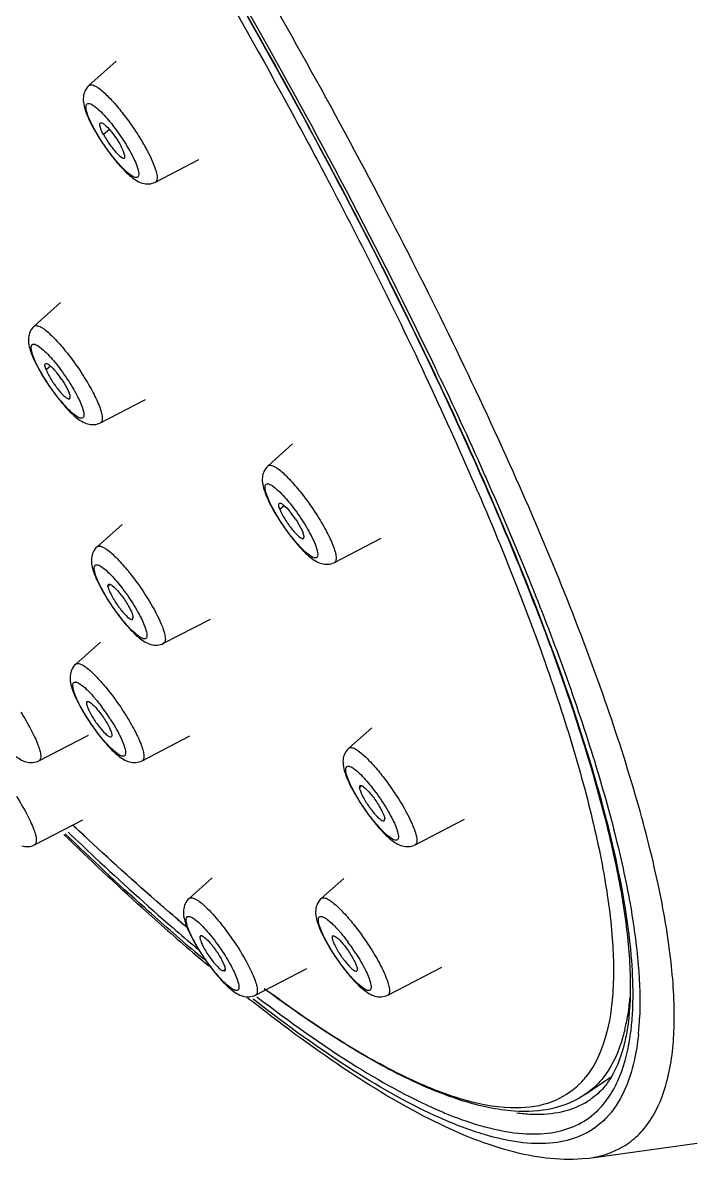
# Model space of a CAD drawing. Extents: x 11391 to 14551, y -233 to 2082.
# Drawn here: x 13464.92 to 13479.13, y 874.98 to 898.96 of the extents above; entities that cross this region are included whole.
import ezdxf

# ---------------------------------------------------------------- set-up
doc = ezdxf.new("R2010")
doc.units = 0
doc.header["$LTSCALE"] = 10
doc.header["$MEASUREMENT"] = 0
doc.layers.get('0').update_dxf_attribs({"linetype": 'CONTINUOUS'})

msp = doc.modelspace()

# ---------------------------------------------------------------- linework, layer by layer
at = {"color": 7, "linetype": 'Continuous'}
for p, q in [((13466.315, 897.636), (13466.887, 898.144)), ((13467.714, 895.601), (13468.627, 896.073)), ((13465.161, 892.566), (13465.717, 893.061)), ((13466.559, 890.531), (13467.507, 891.021)), ((13470.086, 889.623), (13470.604, 890.084)), ((13466.488, 887.919), (13467.017, 888.39)), ((13471.484, 887.588), (13472.471, 888.099)), ((13466.715, 887.084), (13466.724, 887.129)), ((13467.235, 886.388), (13467.246, 886.435)), ((13467.887, 885.885), (13468.876, 886.396)), ((13466.559, 885.911), (13466.037, 885.446)), ((13465.262, 883.412), (13466.305, 883.951)), ((13467.436, 883.412), (13468.443, 883.933)), ((13471.785, 883.676), (13472.27, 884.107)), ((13466.785, 883.917), (13466.788, 883.919)), ((13472.012, 882.841), (13472.021, 882.885)), ((13465.17, 881.641), (13466.187, 882.167)), ((13466.005, 882.029), (13465.968, 882.064)), ((13472.532, 882.146), (13472.543, 882.192)), ((13473.184, 881.641), (13474.223, 882.179)), ((13468.425, 880.512), (13468.912, 880.945)), ((13471.682, 880.933), (13471.207, 880.511)), ((13468.204, 880.052), (13468.153, 880.096)), ((13468.7, 879.721), (13468.662, 879.721)), ((13469.172, 878.981), (13469.136, 878.983)), ((13469.824, 878.477), (13470.904, 879.035)), ((13471.956, 878.981), (13471.958, 878.983)), ((13472.607, 878.477), (13473.745, 879.065)), ((13469.803, 878.303), (13469.747, 878.347)), ((13476.775, 876.388), (13477.297, 876.747)), ((13476.799, 875.034), (13479.125, 875.356)), ((13476.798, 875.034), (13476.799, 875.034))]:
    msp.add_line(p, q, dxfattribs=at)
at = {"color": 9, "linetype": 'Continuous'}
for p, q in [((13466.746, 896.705), (13466.619, 896.604)), ((13465.503, 891.724), (13465.412, 891.647)), ((13470.428, 888.783), (13470.337, 888.704)), ((13466.76, 887.124), (13466.715, 887.084)), ((13467.449, 883.421), (13467.436, 883.412)), ((13472.057, 882.881), (13472.012, 882.841)), ((13468.189, 880.065), (13468.138, 880.109)), ((13468.576, 879.471), (13468.599, 879.452)), ((13468.599, 879.452), (13468.613, 879.44)), ((13468.745, 879.223), (13468.71, 879.253)), ((13469.179, 879.01), (13469.136, 878.983)), ((13472.62, 878.486), (13472.607, 878.477)), ((13469.803, 878.367), (13469.771, 878.392)), ((13477.043, 876.06), (13477.052, 876.069)), ((13477.206, 875.883), (13477.195, 875.873))]:
    msp.add_line(p, q, dxfattribs=at)
at = {"color": 7, "linetype": 'Continuous'}
for centre, radius, start, end in [((13470.409, 898.958), 4.576, 211.7871, 212.7947), ((13470.571, 899.063), 4.768, 212.8006, 216.1477), ((13470.454, 898.977), 4.623, 216.137, 216.9614), ((13468.543, 893.468), 3.75, 208.3587, 210.1176), ((13389.595, 851.717), 92.964, 25.27534, 25.42358), ((13469.1, 893.791), 4.394, 210.1254, 212.8229), ((13469.416, 893.993), 4.768, 212.8006, 216.1477), ((13464.199, 890.426), 1.847, 38.8139, 39.5767), ((13464.001, 890.268), 2.1, 33.9789, 38.78), ((13469.299, 893.906), 4.623, 216.137, 216.9614), ((13473.469, 890.525), 3.75, 208.3591, 210.1176), ((13474.026, 890.849), 4.394, 210.1254, 212.8229), ((13469.124, 887.483), 1.847, 38.814, 39.5768), ((13468.926, 887.326), 2.1, 33.979, 38.7801), ((13474.341, 891.05), 4.768, 212.8006, 216.1477), ((13474.225, 890.964), 4.623, 216.137, 216.9614), ((13469.683, 888.718), 3.535, 208.3331, 208.8583), ((13470.744, 889.347), 4.768, 212.8006, 216.1477), ((13470.627, 889.26), 4.623, 216.137, 216.9614), ((13470.293, 886.874), 4.768, 212.8006, 216.1477), ((13470.177, 886.788), 4.623, 216.137, 216.9614), ((13474.98, 884.475), 3.535, 208.3337, 208.8583), ((13476.041, 885.103), 4.768, 212.8006, 216.1477), ((13475.924, 885.017), 4.623, 216.137, 216.9614), ((13496.687, 913.631), 44.032, 229.6938, 230.0155), ((13500.731, 917.06), 49.588, 228.6622, 229.4668), ((13499.003, 915.042), 46.932, 229.4693, 229.7377), ((13498.072, 913.943), 45.491, 229.7377, 230.0099), ((13472.681, 881.939), 4.768, 212.8006, 216.1477), ((13475.464, 881.939), 4.768, 212.8006, 216.1477), ((13472.564, 881.853), 4.623, 216.137, 216.9614), ((13475.347, 881.853), 4.623, 216.137, 216.9614), ((13493.097, 907.867), 37.638, 231.4781, 231.6564), ((13487.863, 902.546), 29.862, 233.2746, 233.5239)]:
    msp.add_arc(centre, radius, start, end, dxfattribs=at)
at = {"color": 9, "linetype": 'Continuous'}
for centre, radius, start, end in [((13389.045, 851.405), 93.605, 25.32086, 25.47426), ((13387.774, 850.646), 95.142, 25.40896, 25.56016), ((13392.421, 853.425), 89.495, 25.08585, 25.23102), ((13399.716, 856.817), 81.45, 23.33299, 25.10067), ((13463.161, 882.071), 4.545, 39.5685, 40.1006), ((13463.028, 881.88), 4.445, 32.7897, 36.6204), ((13498.725, 915.294), 46.821, 229.1275, 229.9149), ((13496.559, 913.504), 43.852, 229.6885, 230.0278), ((13468.332, 877.136), 4.545, 39.5685, 40.1004), ((13499.251, 915.635), 47.502, 228.9101, 229.727), ((13497.591, 913.679), 44.937, 229.7295, 230.0055), ((13468.198, 876.944), 4.447, 32.7902, 36.5814), ((13487.582, 902.215), 29.427, 233.3313, 233.5662), ((13471.686, 878.265), 6.232, 354.2866, 357.4338), ((13473.744, 878.651), 3.959, 346.9111, 348.582), ((13475.401, 877.845), 1.76, 315.9407, 321.2526), ((13475.447, 877.801), 1.697, 314.7613, 315.9114), ((13475.961, 877.624), 1.629, 301.9415, 304.4841), ((13475.802, 879.552), 3.588, 262.4195, 264.8507)]:
    msp.add_arc(centre, radius, start, end, dxfattribs=at)
for points, knots in [([(13474.606, 912.887), (13476.398, 910.107), (13479.688, 904.709), (13483.301, 897.95), (13485.637, 892.905), (13487.005, 889.566), (13488.037, 886.572), (13488.537, 884.674), (13488.715, 883.792)], [0, 0, 0, 0, 0.305612, 0.583666, 0.707539, 0.819057, 0.916894, 1, 1, 1, 1]), ([(13473.881, 912.352), (13475.685, 909.552), (13478.997, 904.118), (13482.633, 897.313), (13484.982, 892.236), (13486.355, 888.877), (13487.391, 885.866), (13487.891, 883.959), (13488.067, 883.073)], [0, 0, 0, 0, 0.305827, 0.583992, 0.707858, 0.819326, 0.917048, 1, 1, 1, 1]), ([(13476.799, 875.034), (13477.066, 875.066), (13477.463, 875.186), (13477.887, 875.513), (13478.249, 875.953), (13478.551, 876.726), (13478.675, 877.867), (13478.593, 879.263), (13478.305, 880.91), (13477.815, 882.797), (13476.84, 885.772), (13475.115, 889.945), (13472.454, 895.356), (13469.191, 901.207), (13466.742, 905.179), (13465.439, 907.203)], [0, 0, 0, 0, 0.022285, 0.033009, 0.044117, 0.069221, 0.100353, 0.138763, 0.184914, 0.238846, 0.300356, 0.444471, 0.613011, 0.800338, 1, 1, 1, 1]), ([(13464.943, 906.977), (13466.609, 904.392), (13469.656, 899.385), (13472.404, 894.205), (13473.604, 891.695)], [0, 0, 0, 0, 0.525033, 1, 1, 1, 1]), ([(13465.187, 906.203), (13465.679, 905.431), (13467.558, 902.427), (13469.341, 899.363), (13470.594, 897.052)], [0, 0, 0, 0, 0.25824, 1, 1, 1, 1]), ([(13473.549, 891.665), (13472.664, 893.522), (13470.688, 897.352), (13468.531, 901.082), (13467.364, 903.007)], [0, 0, 0, 0, 0.477507, 1, 1, 1, 1]), ([(13466.315, 897.636), (13466.333, 897.651), (13466.382, 897.652), (13466.439, 897.628), (13466.475, 897.607), (13466.494, 897.595)], [0, 0, 0, 0, 0.367949, 0.64526, 1, 1, 1, 1]), ([(13466.494, 897.595), (13466.568, 897.546), (13466.724, 897.405), (13466.863, 897.25), (13466.939, 897.157)], [0, 0, 0, 0, 0.424882, 1, 1, 1, 1]), ([(13466.263, 897.107), (13466.258, 897.128), (13466.252, 897.165), (13466.253, 897.214), (13466.27, 897.25), (13466.294, 897.256), (13466.304, 897.256)], [0, 0, 0, 0, 0.365131, 0.631135, 0.820486, 1, 1, 1, 1]), ([(13466.304, 897.256), (13466.338, 897.257), (13466.425, 897.209), (13466.493, 897.15), (13466.536, 897.111)], [0, 0, 0, 0, 0.371634, 1, 1, 1, 1]), ([(13466.939, 897.157), (13466.973, 897.116), (13467.111, 896.944), (13467.239, 896.763), (13467.329, 896.622)], [0, 0, 0, 0, 0.241234, 1, 1, 1, 1]), ([(13466.573, 896.476), (13466.499, 896.591), (13466.382, 896.794), (13466.285, 897.011), (13466.263, 897.107)], [0, 0, 0, 0, 0.578747, 1, 1, 1, 1]), ([(13466.536, 897.111), (13466.627, 897.025), (13466.805, 896.82), (13466.963, 896.599), (13467.043, 896.476)], [0, 0, 0, 0, 0.460312, 1, 1, 1, 1]), ([(13470.594, 897.052), (13470.848, 896.583), (13471.813, 894.776), (13472.733, 892.944), (13473.378, 891.574)], [0, 0, 0, 0, 0.260687, 1, 1, 1, 1]), ([(13467.08, 895.842), (13466.989, 895.927), (13466.81, 896.133), (13466.652, 896.353), (13466.573, 896.476)], [0, 0, 0, 0, 0.460312, 1, 1, 1, 1]), ([(13467.043, 896.476), (13467.116, 896.362), (13467.234, 896.159), (13467.33, 895.942), (13467.352, 895.845)], [0, 0, 0, 0, 0.578747, 1, 1, 1, 1]), ([(13467.329, 896.622), (13467.349, 896.592), (13467.421, 896.477), (13467.49, 896.359), (13467.537, 896.271)], [0, 0, 0, 0, 0.259338, 1, 1, 1, 1]), ([(13467.537, 896.271), (13467.55, 896.246), (13467.598, 896.155), (13467.642, 896.062), (13467.67, 895.992)], [0, 0, 0, 0, 0.269168, 1, 1, 1, 1]), ([(13467.67, 895.992), (13467.69, 895.944), (13467.722, 895.854), (13467.755, 895.732), (13467.753, 895.621), (13467.714, 895.601)], [0, 0, 0, 0, 0.385609, 0.679921, 1, 1, 1, 1]), ([(13467.311, 895.696), (13467.277, 895.696), (13467.191, 895.744), (13467.122, 895.802), (13467.08, 895.842)], [0, 0, 0, 0, 0.371634, 1, 1, 1, 1]), ([(13467.352, 895.845), (13467.357, 895.824), (13467.364, 895.787), (13467.363, 895.739), (13467.345, 895.703), (13467.322, 895.696), (13467.311, 895.696)], [0, 0, 0, 0, 0.365131, 0.631135, 0.820486, 1, 1, 1, 1]), ([(13465.161, 892.566), (13465.179, 892.582), (13465.231, 892.581), (13465.291, 892.554), (13465.329, 892.532), (13465.349, 892.518)], [0, 0, 0, 0, 0.363369, 0.642077, 1, 1, 1, 1]), ([(13465.349, 892.518), (13465.421, 892.469), (13465.574, 892.33), (13465.71, 892.177), (13465.785, 892.087)], [0, 0, 0, 0, 0.428287, 1, 1, 1, 1]), ([(13465.109, 892.037), (13465.104, 892.058), (13465.097, 892.095), (13465.098, 892.143), (13465.116, 892.179), (13465.139, 892.186), (13465.15, 892.186)], [0, 0, 0, 0, 0.365131, 0.631135, 0.820486, 1, 1, 1, 1]), ([(13465.15, 892.186), (13465.184, 892.187), (13465.27, 892.138), (13465.339, 892.08), (13465.381, 892.04)], [0, 0, 0, 0, 0.371634, 1, 1, 1, 1]), ([(13465.785, 892.087), (13465.819, 892.046), (13465.957, 891.874), (13466.084, 891.693), (13466.175, 891.552)], [0, 0, 0, 0, 0.241243, 1, 1, 1, 1]), ([(13465.418, 891.406), (13465.345, 891.52), (13465.227, 891.723), (13465.131, 891.941), (13465.109, 892.037)], [0, 0, 0, 0, 0.578747, 1, 1, 1, 1]), ([(13465.381, 892.04), (13465.472, 891.955), (13465.651, 891.75), (13465.809, 891.529), (13465.888, 891.406)], [0, 0, 0, 0, 0.460312, 1, 1, 1, 1]), ([(13465.925, 890.772), (13465.834, 890.857), (13465.656, 891.062), (13465.498, 891.283), (13465.418, 891.406)], [0, 0, 0, 0, 0.460312, 1, 1, 1, 1]), ([(13465.888, 891.406), (13465.961, 891.292), (13466.079, 891.089), (13466.175, 890.871), (13466.198, 890.775)], [0, 0, 0, 0, 0.578747, 1, 1, 1, 1]), ([(13466.175, 891.552), (13466.248, 891.437), (13466.377, 891.223), (13466.487, 890.997), (13466.528, 890.891)], [0, 0, 0, 0, 0.544486, 1, 1, 1, 1]), ([(13477.737, 879.308), (13477.669, 880.099), (13477.342, 881.857), (13476.496, 884.685), (13475.25, 887.947), (13474.227, 890.233), (13473.657, 891.438)], [0, 0, 0, 0, 0.185321, 0.415669, 0.688602, 1, 1, 1, 1]), ([(13473.712, 891.469), (13474.375, 890.074), (13475.541, 887.458), (13476.732, 884.237), (13477.39, 881.94), (13477.716, 880.469), (13477.899, 879.169), (13477.928, 878.358), (13477.911, 877.986)], [0, 0, 0, 0, 0.325621, 0.603825, 0.723405, 0.829347, 0.921471, 1, 1, 1, 1]), ([(13466.528, 890.891), (13466.546, 890.846), (13466.573, 890.764), (13466.601, 890.65), (13466.595, 890.549), (13466.559, 890.531)], [0, 0, 0, 0, 0.382944, 0.676059, 1, 1, 1, 1]), ([(13466.157, 890.626), (13466.122, 890.625), (13466.036, 890.674), (13465.967, 890.732), (13465.925, 890.772)], [0, 0, 0, 0, 0.371634, 1, 1, 1, 1]), ([(13466.198, 890.775), (13466.203, 890.754), (13466.209, 890.717), (13466.208, 890.669), (13466.19, 890.633), (13466.167, 890.626), (13466.157, 890.626)], [0, 0, 0, 0, 0.365131, 0.631135, 0.820486, 1, 1, 1, 1]), ([(13470.086, 889.623), (13470.104, 889.64), (13470.156, 889.639), (13470.217, 889.612), (13470.254, 889.589), (13470.274, 889.576)], [0, 0, 0, 0, 0.363369, 0.642077, 1, 1, 1, 1]), ([(13470.274, 889.576), (13470.347, 889.526), (13470.499, 889.388), (13470.635, 889.235), (13470.71, 889.145)], [0, 0, 0, 0, 0.428287, 1, 1, 1, 1]), ([(13470.034, 889.095), (13470.029, 889.116), (13470.023, 889.152), (13470.023, 889.201), (13470.041, 889.237), (13470.064, 889.244), (13470.075, 889.244)], [0, 0, 0, 0, 0.365131, 0.631135, 0.820486, 1, 1, 1, 1]), ([(13470.075, 889.244), (13470.109, 889.244), (13470.195, 889.196), (13470.264, 889.138), (13470.306, 889.098)], [0, 0, 0, 0, 0.371634, 1, 1, 1, 1]), ([(13470.344, 888.464), (13470.27, 888.578), (13470.153, 888.781), (13470.056, 888.998), (13470.034, 889.095)], [0, 0, 0, 0, 0.578747, 1, 1, 1, 1]), ([(13470.306, 889.098), (13470.397, 889.013), (13470.576, 888.807), (13470.734, 888.587), (13470.813, 888.464)], [0, 0, 0, 0, 0.460312, 1, 1, 1, 1]), ([(13470.71, 889.145), (13470.744, 889.104), (13470.882, 888.931), (13471.009, 888.75), (13471.1, 888.61)], [0, 0, 0, 0, 0.241244, 1, 1, 1, 1]), ([(13474.505, 889.077), (13474.828, 888.326), (13475.421, 886.884), (13476.177, 884.795), (13476.754, 882.9), (13477.148, 881.213), (13477.357, 879.748), (13477.378, 878.512), (13477.213, 877.508), (13476.943, 876.954), (13476.773, 876.743)], [0, 0, 0, 0, 0.190097, 0.362597, 0.516381, 0.650663, 0.765104, 0.860059, 0.937094, 1, 1, 1, 1]), ([(13471.1, 888.61), (13471.174, 888.495), (13471.302, 888.28), (13471.412, 888.055), (13471.453, 887.949)], [0, 0, 0, 0, 0.544486, 1, 1, 1, 1]), ([(13470.85, 887.829), (13470.76, 887.915), (13470.581, 888.12), (13470.423, 888.341), (13470.344, 888.464)], [0, 0, 0, 0, 0.460312, 1, 1, 1, 1]), ([(13470.813, 888.464), (13470.887, 888.349), (13471.004, 888.146), (13471.101, 887.929), (13471.123, 887.833)], [0, 0, 0, 0, 0.578747, 1, 1, 1, 1]), ([(13466.488, 887.919), (13466.508, 887.937), (13466.564, 887.934), (13466.628, 887.903), (13466.668, 887.878), (13466.69, 887.863)], [0, 0, 0, 0, 0.35786, 0.638307, 1, 1, 1, 1]), ([(13466.69, 887.863), (13466.76, 887.813), (13466.908, 887.677), (13467.041, 887.527), (13467.113, 887.44)], [0, 0, 0, 0, 0.432494, 1, 1, 1, 1]), ([(13471.082, 887.683), (13471.048, 887.683), (13470.961, 887.731), (13470.893, 887.79), (13470.85, 887.829)], [0, 0, 0, 0, 0.371634, 1, 1, 1, 1]), ([(13471.123, 887.833), (13471.128, 887.812), (13471.134, 887.775), (13471.133, 887.726), (13471.116, 887.69), (13471.093, 887.684), (13471.082, 887.683)], [0, 0, 0, 0, 0.365131, 0.631135, 0.820486, 1, 1, 1, 1]), ([(13471.453, 887.949), (13471.471, 887.904), (13471.499, 887.822), (13471.527, 887.708), (13471.52, 887.607), (13471.484, 887.588)], [0, 0, 0, 0, 0.382944, 0.676059, 1, 1, 1, 1]), ([(13466.436, 887.391), (13466.431, 887.412), (13466.425, 887.449), (13466.426, 887.497), (13466.443, 887.533), (13466.467, 887.54), (13466.477, 887.54)], [0, 0, 0, 0, 0.365131, 0.631135, 0.820486, 1, 1, 1, 1]), ([(13466.477, 887.54), (13466.511, 887.541), (13466.598, 887.492), (13466.666, 887.434), (13466.709, 887.394)], [0, 0, 0, 0, 0.371634, 1, 1, 1, 1]), ([(13466.746, 886.76), (13466.672, 886.874), (13466.555, 887.077), (13466.458, 887.294), (13466.436, 887.391)], [0, 0, 0, 0, 0.578747, 1, 1, 1, 1]), ([(13466.709, 887.394), (13466.8, 887.309), (13466.978, 887.103), (13467.136, 886.883), (13467.216, 886.76)], [0, 0, 0, 0, 0.460312, 1, 1, 1, 1]), ([(13467.113, 887.44), (13467.147, 887.399), (13467.285, 887.227), (13467.412, 887.046), (13467.502, 886.906)], [0, 0, 0, 0, 0.241295, 1, 1, 1, 1]), ([(13467.502, 886.906), (13467.609, 886.74), (13467.748, 886.503), (13467.877, 886.2), (13467.915, 886.071), (13467.921, 886.015)], [0, 0, 0, 0, 0.596653, 0.829623, 1, 1, 1, 1]), ([(13467.253, 886.125), (13467.162, 886.211), (13466.983, 886.416), (13466.825, 886.637), (13466.746, 886.76)], [0, 0, 0, 0, 0.460312, 1, 1, 1, 1]), ([(13467.216, 886.76), (13467.289, 886.645), (13467.407, 886.442), (13467.503, 886.225), (13467.525, 886.129)], [0, 0, 0, 0, 0.578747, 1, 1, 1, 1]), ([(13467.484, 885.98), (13467.45, 885.979), (13467.364, 886.028), (13467.295, 886.086), (13467.253, 886.125)], [0, 0, 0, 0, 0.371634, 1, 1, 1, 1]), ([(13467.525, 886.129), (13467.53, 886.108), (13467.537, 886.071), (13467.536, 886.022), (13467.518, 885.986), (13467.495, 885.98), (13467.484, 885.98)], [0, 0, 0, 0, 0.365131, 0.631135, 0.820486, 1, 1, 1, 1]), ([(13467.921, 886.015), (13467.923, 886), (13467.927, 885.955), (13467.914, 885.898), (13467.887, 885.885)], [0, 0, 0, 0, 0.343028, 1, 1, 1, 1]), ([(13466.038, 885.447), (13466.059, 885.466), (13466.121, 885.46), (13466.189, 885.424), (13466.233, 885.395), (13466.257, 885.378)], [0, 0, 0, 0, 0.351105, 0.633747, 1, 1, 1, 1]), ([(13466.257, 885.378), (13466.32, 885.331), (13466.452, 885.209), (13466.572, 885.075), (13466.637, 884.999)], [0, 0, 0, 0, 0.439548, 1, 1, 1, 1]), ([(13465.986, 884.919), (13465.981, 884.94), (13465.975, 884.976), (13465.975, 885.025), (13465.993, 885.061), (13466.016, 885.068), (13466.027, 885.068)], [0, 0, 0, 0, 0.365131, 0.631135, 0.820486, 1, 1, 1, 1]), ([(13466.296, 884.288), (13466.222, 884.402), (13466.105, 884.605), (13466.008, 884.822), (13465.986, 884.919)], [0, 0, 0, 0, 0.578747, 1, 1, 1, 1]), ([(13466.027, 885.068), (13466.061, 885.068), (13466.147, 885.02), (13466.216, 884.962), (13466.258, 884.922)], [0, 0, 0, 0, 0.371634, 1, 1, 1, 1]), ([(13466.258, 884.922), (13466.27, 884.911), (13466.319, 884.864), (13466.365, 884.814), (13466.4, 884.775)], [0, 0, 0, 0, 0.230512, 1, 1, 1, 1]), ([(13466.664, 884.966), (13466.698, 884.925), (13466.835, 884.754), (13466.962, 884.574), (13467.052, 884.434)], [0, 0, 0, 0, 0.241368, 1, 1, 1, 1]), ([(13466.4, 884.775), (13466.416, 884.756), (13466.484, 884.677), (13466.549, 884.596), (13466.596, 884.532)], [0, 0, 0, 0, 0.23727, 1, 1, 1, 1]), ([(13464.878, 884.434), (13464.954, 884.315), (13465.059, 884.139), (13465.175, 883.908), (13465.238, 883.76), (13465.28, 883.631), (13465.305, 883.524), (13465.296, 883.43), (13465.262, 883.412)], [0, 0, 0, 0, 0.376851, 0.543135, 0.687782, 0.80686, 0.89777, 1, 1, 1, 1]), ([(13467.052, 884.434), (13467.126, 884.319), (13467.254, 884.104), (13467.383, 883.838), (13467.448, 883.656), (13467.472, 883.553), (13467.477, 883.476), (13467.461, 883.433), (13467.449, 883.421)], [0, 0, 0, 0, 0.365901, 0.671933, 0.791959, 0.886113, 0.953965, 1, 1, 1, 1]), ([(13466.802, 883.653), (13466.711, 883.739), (13466.533, 883.944), (13466.375, 884.165), (13466.296, 884.288)], [0, 0, 0, 0, 0.46033, 1, 1, 1, 1]), ([(13466.765, 884.288), (13466.839, 884.173), (13466.956, 883.97), (13467.053, 883.753), (13467.075, 883.657)], [0, 0, 0, 0, 0.578658, 1, 1, 1, 1]), ([(13471.785, 883.676), (13471.805, 883.693), (13471.861, 883.691), (13471.925, 883.66), (13471.965, 883.635), (13471.987, 883.62)], [0, 0, 0, 0, 0.357859, 0.638307, 1, 1, 1, 1]), ([(13467.034, 883.507), (13467, 883.507), (13466.913, 883.555), (13466.845, 883.614), (13466.802, 883.653)], [0, 0, 0, 0, 0.371508, 1, 1, 1, 1]), ([(13467.075, 883.657), (13467.08, 883.636), (13467.086, 883.599), (13467.085, 883.55), (13467.068, 883.514), (13467.045, 883.508), (13467.034, 883.507)], [0, 0, 0, 0, 0.365219, 0.631331, 0.820703, 1, 1, 1, 1]), ([(13471.987, 883.62), (13472.057, 883.57), (13472.205, 883.433), (13472.338, 883.284), (13472.41, 883.196)], [0, 0, 0, 0, 0.432494, 1, 1, 1, 1]), ([(13471.733, 883.149), (13471.726, 883.178), (13471.717, 883.223), (13471.733, 883.284), (13471.767, 883.298), (13471.797, 883.295), (13471.832, 883.283), (13471.856, 883.269), (13471.869, 883.261)], [0, 0, 0, 0, 0.320856, 0.514416, 0.59802, 0.699846, 0.83232, 1, 1, 1, 1]), ([(13471.869, 883.261), (13471.879, 883.254), (13471.927, 883.222), (13471.971, 883.184), (13472.004, 883.153)], [0, 0, 0, 0, 0.212523, 1, 1, 1, 1]), ([(13472.043, 882.517), (13471.969, 882.631), (13471.852, 882.835), (13471.755, 883.053), (13471.733, 883.149)], [0, 0, 0, 0, 0.579316, 1, 1, 1, 1]), ([(13472.004, 883.153), (13472.095, 883.067), (13472.274, 882.861), (13472.433, 882.64), (13472.513, 882.517)], [0, 0, 0, 0, 0.459871, 1, 1, 1, 1]), ([(13472.41, 883.196), (13472.444, 883.156), (13472.582, 882.983), (13472.709, 882.803), (13472.799, 882.662)], [0, 0, 0, 0, 0.241296, 1, 1, 1, 1]), ([(13464.786, 882.662), (13464.862, 882.544), (13464.967, 882.368), (13465.083, 882.137), (13465.146, 881.989), (13465.188, 881.86), (13465.213, 881.752), (13465.204, 881.659), (13465.17, 881.641)], [0, 0, 0, 0, 0.376852, 0.543141, 0.687778, 0.806865, 0.897772, 1, 1, 1, 1]), ([(13472.55, 881.882), (13472.459, 881.968), (13472.28, 882.173), (13472.122, 882.394), (13472.043, 882.517)], [0, 0, 0, 0, 0.46033, 1, 1, 1, 1]), ([(13472.513, 882.517), (13472.586, 882.402), (13472.704, 882.199), (13472.8, 881.982), (13472.822, 881.886)], [0, 0, 0, 0, 0.578658, 1, 1, 1, 1]), ([(13472.799, 882.662), (13472.906, 882.497), (13473.045, 882.26), (13473.174, 881.957), (13473.212, 881.828), (13473.218, 881.772)], [0, 0, 0, 0, 0.596653, 0.829623, 1, 1, 1, 1]), ([(13468.138, 880.109), (13467.963, 880.258), (13467.235, 880.887), (13466.526, 881.536), (13465.995, 882.039)], [0, 0, 0, 0, 0.23868, 1, 1, 1, 1]), ([(13468.031, 879.834), (13467.85, 879.991), (13467.098, 880.656), (13466.364, 881.342), (13465.815, 881.872)], [0, 0, 0, 0, 0.239182, 1, 1, 1, 1]), ([(13465.88, 881.906), (13466.068, 881.726), (13466.791, 881.04), (13467.53, 880.371), (13468.087, 879.889)], [0, 0, 0, 0, 0.260875, 1, 1, 1, 1]), ([(13472.782, 881.736), (13472.747, 881.736), (13472.661, 881.784), (13472.592, 881.842), (13472.55, 881.882)], [0, 0, 0, 0, 0.371508, 1, 1, 1, 1]), ([(13472.822, 881.886), (13472.827, 881.865), (13472.834, 881.828), (13472.833, 881.779), (13472.815, 881.743), (13472.792, 881.736), (13472.782, 881.736)], [0, 0, 0, 0, 0.365219, 0.631331, 0.820703, 1, 1, 1, 1]), ([(13473.218, 881.772), (13473.22, 881.756), (13473.224, 881.712), (13473.211, 881.655), (13473.184, 881.641)], [0, 0, 0, 0, 0.343028, 1, 1, 1, 1]), ([(13468.425, 880.512), (13468.431, 880.517), (13468.464, 880.535), (13468.505, 880.522), (13468.532, 880.511)], [0, 0, 0, 0, 0.201377, 1, 1, 1, 1]), ([(13468.532, 880.511), (13468.569, 880.495), (13468.651, 880.441), (13468.838, 880.28), (13468.974, 880.126), (13469.068, 880.01)], [0, 0, 0, 0, 0.166106, 0.393961, 1, 1, 1, 1]), ([(13471.209, 880.512), (13471.23, 880.53), (13471.292, 880.525), (13471.36, 880.489), (13471.404, 880.46), (13471.428, 880.442)], [0, 0, 0, 0, 0.3511, 0.633743, 1, 1, 1, 1]), ([(13471.428, 880.442), (13471.491, 880.395), (13471.623, 880.273), (13471.743, 880.14), (13471.808, 880.063)], [0, 0, 0, 0, 0.439551, 1, 1, 1, 1]), ([(13468.374, 879.982), (13468.367, 880.011), (13468.357, 880.057), (13468.372, 880.119), (13468.407, 880.134), (13468.437, 880.131), (13468.472, 880.118), (13468.496, 880.104), (13468.51, 880.096)], [0, 0, 0, 0, 0.322668, 0.51674, 0.599826, 0.700959, 0.83281, 1, 1, 1, 1]), ([(13468.51, 880.096), (13468.52, 880.089), (13468.568, 880.057), (13468.612, 880.018), (13468.646, 879.987)], [0, 0, 0, 0, 0.21242, 1, 1, 1, 1]), ([(13471.157, 879.982), (13471.15, 880.011), (13471.141, 880.057), (13471.155, 880.119), (13471.19, 880.134), (13471.22, 880.131), (13471.255, 880.118), (13471.28, 880.104), (13471.293, 880.096)], [0, 0, 0, 0, 0.322668, 0.51674, 0.599826, 0.700959, 0.83281, 1, 1, 1, 1]), ([(13471.293, 880.096), (13471.303, 880.089), (13471.351, 880.057), (13471.395, 880.018), (13471.429, 879.987)], [0, 0, 0, 0, 0.21242, 1, 1, 1, 1]), ([(13468.683, 879.352), (13468.61, 879.466), (13468.493, 879.669), (13468.396, 879.886), (13468.374, 879.982)], [0, 0, 0, 0, 0.578288, 1, 1, 1, 1]), ([(13468.646, 879.987), (13468.737, 879.901), (13468.915, 879.696), (13469.073, 879.475), (13469.153, 879.352)], [0, 0, 0, 0, 0.460287, 1, 1, 1, 1]), ([(13469.068, 880.01), (13469.101, 879.971), (13469.232, 879.805), (13469.353, 879.632), (13469.44, 879.498)], [0, 0, 0, 0, 0.242368, 1, 1, 1, 1]), ([(13471.466, 879.352), (13471.393, 879.466), (13471.276, 879.669), (13471.179, 879.886), (13471.157, 879.982)], [0, 0, 0, 0, 0.578288, 1, 1, 1, 1]), ([(13471.429, 879.987), (13471.44, 879.976), (13471.489, 879.929), (13471.535, 879.88), (13471.57, 879.841)], [0, 0, 0, 0, 0.230585, 1, 1, 1, 1]), ([(13471.835, 880.031), (13471.869, 879.99), (13472.006, 879.818), (13472.133, 879.638), (13472.223, 879.498)], [0, 0, 0, 0, 0.241368, 1, 1, 1, 1]), ([(13471.57, 879.841), (13471.586, 879.822), (13471.655, 879.742), (13471.72, 879.659), (13471.769, 879.594)], [0, 0, 0, 0, 0.237087, 1, 1, 1, 1]), ([(13469.44, 879.498), (13469.516, 879.379), (13469.621, 879.204), (13469.737, 878.972), (13469.8, 878.825), (13469.842, 878.696), (13469.867, 878.588), (13469.858, 878.494), (13469.824, 878.477)], [0, 0, 0, 0, 0.376851, 0.543135, 0.687782, 0.80686, 0.89777, 1, 1, 1, 1]), ([(13472.223, 879.498), (13472.297, 879.384), (13472.425, 879.169), (13472.554, 878.903), (13472.619, 878.72), (13472.643, 878.618), (13472.648, 878.54), (13472.632, 878.497), (13472.62, 878.486)], [0, 0, 0, 0, 0.365901, 0.671933, 0.791959, 0.886113, 0.953965, 1, 1, 1, 1]), ([(13469.19, 878.718), (13469.099, 878.803), (13468.921, 879.008), (13468.763, 879.229), (13468.683, 879.352)], [0, 0, 0, 0, 0.460312, 1, 1, 1, 1]), ([(13469.153, 879.352), (13469.226, 879.238), (13469.344, 879.035), (13469.44, 878.817), (13469.463, 878.721)], [0, 0, 0, 0, 0.578747, 1, 1, 1, 1]), ([(13471.973, 878.718), (13471.882, 878.803), (13471.704, 879.008), (13471.546, 879.229), (13471.466, 879.352)], [0, 0, 0, 0, 0.460312, 1, 1, 1, 1]), ([(13471.936, 879.352), (13472.01, 879.238), (13472.127, 879.035), (13472.224, 878.817), (13472.246, 878.721)], [0, 0, 0, 0, 0.578747, 1, 1, 1, 1]), ([(13477.768, 878.204), (13477.771, 878.29), (13477.779, 878.658), (13477.761, 879.027), (13477.737, 879.308)], [0, 0, 0, 0, 0.234429, 1, 1, 1, 1]), ([(13469.422, 878.572), (13469.387, 878.571), (13469.301, 878.62), (13469.232, 878.678), (13469.19, 878.718)], [0, 0, 0, 0, 0.371634, 1, 1, 1, 1]), ([(13469.463, 878.721), (13469.467, 878.7), (13469.474, 878.663), (13469.473, 878.615), (13469.455, 878.579), (13469.432, 878.572), (13469.422, 878.572)], [0, 0, 0, 0, 0.365131, 0.631135, 0.820486, 1, 1, 1, 1]), ([(13472.205, 878.572), (13472.171, 878.571), (13472.084, 878.62), (13472.016, 878.678), (13471.973, 878.718)], [0, 0, 0, 0, 0.371634, 1, 1, 1, 1]), ([(13472.246, 878.721), (13472.251, 878.7), (13472.257, 878.663), (13472.256, 878.615), (13472.239, 878.579), (13472.215, 878.572), (13472.205, 878.572)], [0, 0, 0, 0, 0.365131, 0.631135, 0.820486, 1, 1, 1, 1]), ([(13469.852, 878.441), (13470.53, 877.918), (13471.786, 877.02), (13473.144, 876.271), (13473.777, 876.006)], [0, 0, 0, 0, 0.555075, 1, 1, 1, 1]), ([(13475.318, 876.098), (13474.971, 876.095), (13474.19, 876.233), (13472.966, 876.721), (13471.57, 877.505), (13470.613, 878.166), (13470.106, 878.54)], [0, 0, 0, 0, 0.178396, 0.402079, 0.675634, 1, 1, 1, 1]), ([(13477.702, 878.418), (13477.698, 878.37), (13477.68, 878.185), (13477.652, 878.001), (13477.625, 877.867)], [0, 0, 0, 0, 0.260739, 1, 1, 1, 1]), ([(13473.723, 875.88), (13473.089, 876.16), (13471.735, 876.929), (13470.479, 877.84), (13469.803, 878.367)], [0, 0, 0, 0, 0.44698, 1, 1, 1, 1]), ([(13477.722, 877.665), (13477.728, 877.708), (13477.75, 877.887), (13477.762, 878.067), (13477.768, 878.204)], [0, 0, 0, 0, 0.240609, 1, 1, 1, 1]), ([(13477.6, 877.754), (13477.577, 877.652), (13477.476, 877.288), (13477.306, 876.937), (13477.134, 876.723)], [0, 0, 0, 0, 0.275767, 1, 1, 1, 1]), ([(13477.886, 877.644), (13477.867, 877.459), (13477.774, 876.835), (13477.518, 876.206), (13477.206, 875.883)], [0, 0, 0, 0, 0.293476, 1, 1, 1, 1]), ([(13477.382, 876.52), (13477.424, 876.6), (13477.593, 876.963), (13477.681, 877.359), (13477.722, 877.665)], [0, 0, 0, 0, 0.226464, 1, 1, 1, 1]), ([(13476.642, 876.597), (13476.479, 876.435), (13476.058, 876.168), (13475.569, 876.099), (13475.318, 876.098)], [0, 0, 0, 0, 0.477167, 1, 1, 1, 1]), ([(13477.134, 876.723), (13477.108, 876.691), (13477, 876.566), (13476.875, 876.457), (13476.775, 876.388)], [0, 0, 0, 0, 0.254897, 1, 1, 1, 1]), ([(13477.052, 876.069), (13477.084, 876.101), (13477.21, 876.238), (13477.315, 876.396), (13477.382, 876.52)], [0, 0, 0, 0, 0.241944, 1, 1, 1, 1]), ([(13474.849, 875.652), (13475.072, 875.601), (13475.496, 875.534), (13476.106, 875.56), (13476.635, 875.73), (13476.922, 875.939), (13477.043, 876.06)], [0, 0, 0, 0, 0.294823, 0.55034, 0.77938, 1, 1, 1, 1]), ([(13475.756, 875.966), (13475.951, 875.966), (13476.324, 876.004), (13476.673, 876.148), (13476.823, 876.241)], [0, 0, 0, 0, 0.523868, 1, 1, 1, 1]), ([(13474.932, 875.459), (13474.836, 875.482), (13474.424, 875.593), (13474.024, 875.747), (13473.723, 875.88)], [0, 0, 0, 0, 0.229947, 1, 1, 1, 1]), ([(13473.777, 876.006), (13473.871, 875.967), (13474.22, 875.827), (13474.581, 875.713), (13474.849, 875.652)], [0, 0, 0, 0, 0.268869, 1, 1, 1, 1]), ([(13477.195, 875.873), (13477.072, 875.747), (13476.777, 875.529), (13476.231, 875.355), (13475.601, 875.331), (13475.162, 875.404), (13474.932, 875.459)], [0, 0, 0, 0, 0.220009, 0.448391, 0.703972, 1, 1, 1, 1]), ([(13475.48, 875.978), (13475.504, 875.976), (13475.596, 875.969), (13475.688, 875.966), (13475.756, 875.966)], [0, 0, 0, 0, 0.256066, 1, 1, 1, 1])]:
    msp.add_open_spline(points, degree=3, knots=knots, dxfattribs=at)
at = {"color": 7, "linetype": 'Continuous'}
for points, knots in [([(13464.931, 906.888), (13466.594, 904.304), (13469.63, 899.304), (13472.365, 894.131), (13473.556, 891.627)], [0, 0, 0, 0, 0.52574, 1, 1, 1, 1]), ([(13466.315, 897.636), (13466.28, 897.604), (13466.224, 897.528), (13466.201, 897.438), (13466.197, 897.394)], [0, 0, 0, 0, 0.523602, 1, 1, 1, 1]), ([(13466.197, 897.394), (13466.187, 897.293), (13466.242, 897.065), (13466.34, 896.864), (13466.399, 896.756)], [0, 0, 0, 0, 0.45359, 1, 1, 1, 1]), ([(13466.399, 896.756), (13466.408, 896.739), (13466.447, 896.669), (13466.488, 896.6), (13466.52, 896.548)], [0, 0, 0, 0, 0.242965, 1, 1, 1, 1]), ([(13466.542, 896.813), (13466.542, 896.816), (13466.542, 896.827), (13466.546, 896.839), (13466.552, 896.844)], [0, 0, 0, 0, 0.31388, 1, 1, 1, 1]), ([(13466.619, 896.604), (13466.598, 896.644), (13466.567, 896.711), (13466.542, 896.783), (13466.542, 896.813)], [0, 0, 0, 0, 0.605111, 1, 1, 1, 1]), ([(13466.552, 896.844), (13466.56, 896.851), (13466.596, 896.848), (13466.673, 896.789), (13466.735, 896.724), (13466.778, 896.671)], [0, 0, 0, 0, 0.107396, 0.308288, 1, 1, 1, 1]), ([(13466.778, 896.671), (13466.789, 896.658), (13466.835, 896.6), (13466.878, 896.541), (13466.909, 896.494)], [0, 0, 0, 0, 0.240421, 1, 1, 1, 1]), ([(13466.619, 896.604), (13466.626, 896.592), (13466.655, 896.541), (13466.686, 896.49), (13466.71, 896.453)], [0, 0, 0, 0, 0.237051, 1, 1, 1, 1]), ([(13466.71, 896.453), (13466.727, 896.429), (13466.789, 896.339), (13466.857, 896.254), (13466.913, 896.197)], [0, 0, 0, 0, 0.268596, 1, 1, 1, 1]), ([(13466.909, 896.494), (13466.917, 896.482), (13466.948, 896.434), (13466.976, 896.385), (13466.996, 896.348)], [0, 0, 0, 0, 0.26011, 1, 1, 1, 1]), ([(13466.76, 896.197), (13466.777, 896.175), (13466.842, 896.089), (13466.911, 896.006), (13466.965, 895.946)], [0, 0, 0, 0, 0.259605, 1, 1, 1, 1]), ([(13466.913, 896.197), (13466.941, 896.168), (13466.979, 896.13), (13467.045, 896.095), (13467.062, 896.105)], [0, 0, 0, 0, 0.677464, 1, 1, 1, 1]), ([(13467.062, 896.105), (13467.07, 896.11), (13467.078, 896.141), (13467.057, 896.224), (13467.024, 896.296), (13466.996, 896.348)], [0, 0, 0, 0, 0.11263, 0.316188, 1, 1, 1, 1]), ([(13466.965, 895.946), (13467.038, 895.864), (13467.179, 895.718), (13467.356, 895.602), (13467.446, 895.577)], [0, 0, 0, 0, 0.539944, 1, 1, 1, 1]), ([(13467.446, 895.577), (13467.488, 895.565), (13467.58, 895.554), (13467.671, 895.579), (13467.714, 895.601)], [0, 0, 0, 0, 0.476393, 1, 1, 1, 1]), ([(13465.161, 892.566), (13465.125, 892.534), (13465.069, 892.458), (13465.046, 892.367), (13465.042, 892.324)], [0, 0, 0, 0, 0.523602, 1, 1, 1, 1]), ([(13465.042, 892.324), (13465.032, 892.222), (13465.087, 891.996), (13465.185, 891.795), (13465.244, 891.687)], [0, 0, 0, 0, 0.453684, 1, 1, 1, 1]), ([(13465.412, 891.647), (13465.401, 891.674), (13465.387, 891.712), (13465.385, 891.765), (13465.397, 891.775)], [0, 0, 0, 0, 0.660134, 1, 1, 1, 1]), ([(13465.397, 891.775), (13465.405, 891.782), (13465.441, 891.776), (13465.518, 891.72), (13465.579, 891.654), (13465.622, 891.602)], [0, 0, 0, 0, 0.109628, 0.311532, 1, 1, 1, 1]), ([(13465.412, 891.647), (13465.42, 891.626), (13465.463, 891.529), (13465.518, 891.438), (13465.565, 891.369)], [0, 0, 0, 0, 0.211594, 1, 1, 1, 1]), ([(13465.565, 891.369), (13465.581, 891.345), (13465.643, 891.258), (13465.71, 891.174), (13465.765, 891.119)], [0, 0, 0, 0, 0.270538, 1, 1, 1, 1]), ([(13465.742, 891.442), (13465.759, 891.417), (13465.815, 891.329), (13465.867, 891.236), (13465.895, 891.165)], [0, 0, 0, 0, 0.278879, 1, 1, 1, 1]), ([(13473.659, 891.41), (13474.35, 889.946), (13475.551, 887.222), (13476.747, 883.878), (13477.36, 881.537), (13477.631, 880.083), (13477.739, 878.839), (13477.703, 878.082), (13477.649, 877.747)], [0, 0, 0, 0, 0.337892, 0.620949, 0.739809, 0.842702, 0.929269, 1, 1, 1, 1]), ([(13465.605, 891.127), (13465.622, 891.104), (13465.688, 891.019), (13465.757, 890.936), (13465.81, 890.876)], [0, 0, 0, 0, 0.259605, 1, 1, 1, 1]), ([(13465.907, 891.034), (13465.92, 891.042), (13465.922, 891.099), (13465.906, 891.137), (13465.895, 891.165)], [0, 0, 0, 0, 0.32771, 1, 1, 1, 1]), ([(13465.765, 891.119), (13465.792, 891.092), (13465.829, 891.057), (13465.891, 891.025), (13465.907, 891.034)], [0, 0, 0, 0, 0.67337, 1, 1, 1, 1]), ([(13465.81, 890.876), (13465.883, 890.794), (13466.024, 890.648), (13466.201, 890.532), (13466.291, 890.507)], [0, 0, 0, 0, 0.539944, 1, 1, 1, 1]), ([(13466.291, 890.507), (13466.333, 890.495), (13466.426, 890.484), (13466.517, 890.509), (13466.559, 890.531)], [0, 0, 0, 0, 0.476393, 1, 1, 1, 1]), ([(13470.086, 889.623), (13470.05, 889.591), (13469.994, 889.515), (13469.972, 889.425), (13469.967, 889.382)], [0, 0, 0, 0, 0.523602, 1, 1, 1, 1]), ([(13469.967, 889.382), (13469.958, 889.28), (13470.013, 889.053), (13470.111, 888.852), (13470.169, 888.744)], [0, 0, 0, 0, 0.453681, 1, 1, 1, 1]), ([(13470.337, 888.704), (13470.326, 888.731), (13470.312, 888.77), (13470.311, 888.823), (13470.322, 888.832)], [0, 0, 0, 0, 0.659678, 1, 1, 1, 1]), ([(13470.322, 888.832), (13470.33, 888.839), (13470.366, 888.834), (13470.443, 888.778), (13470.504, 888.712), (13470.547, 888.66)], [0, 0, 0, 0, 0.109429, 0.311189, 1, 1, 1, 1]), ([(13470.337, 888.704), (13470.345, 888.683), (13470.389, 888.586), (13470.445, 888.494), (13470.492, 888.424)], [0, 0, 0, 0, 0.211802, 1, 1, 1, 1]), ([(13470.667, 888.499), (13470.684, 888.475), (13470.741, 888.386), (13470.792, 888.294), (13470.82, 888.223)], [0, 0, 0, 0, 0.278878, 1, 1, 1, 1]), ([(13470.492, 888.424), (13470.508, 888.4), (13470.57, 888.313), (13470.637, 888.23), (13470.693, 888.175)], [0, 0, 0, 0, 0.270648, 1, 1, 1, 1]), ([(13470.531, 888.184), (13470.547, 888.162), (13470.613, 888.076), (13470.682, 887.993), (13470.735, 887.934)], [0, 0, 0, 0, 0.259605, 1, 1, 1, 1]), ([(13470.693, 888.175), (13470.719, 888.149), (13470.755, 888.115), (13470.817, 888.083), (13470.832, 888.092)], [0, 0, 0, 0, 0.671508, 1, 1, 1, 1]), ([(13470.832, 888.092), (13470.845, 888.1), (13470.846, 888.157), (13470.831, 888.195), (13470.82, 888.223)], [0, 0, 0, 0, 0.331198, 1, 1, 1, 1]), ([(13466.488, 887.919), (13466.453, 887.888), (13466.397, 887.811), (13466.374, 887.721), (13466.37, 887.678)], [0, 0, 0, 0, 0.523602, 1, 1, 1, 1]), ([(13470.735, 887.934), (13470.808, 887.851), (13470.95, 887.705), (13471.126, 887.589), (13471.217, 887.564)], [0, 0, 0, 0, 0.539944, 1, 1, 1, 1]), ([(13466.37, 887.678), (13466.36, 887.576), (13466.415, 887.349), (13466.513, 887.149), (13466.571, 887.041)], [0, 0, 0, 0, 0.453709, 1, 1, 1, 1]), ([(13471.217, 887.564), (13471.258, 887.553), (13471.351, 887.542), (13471.442, 887.566), (13471.484, 887.588)], [0, 0, 0, 0, 0.476393, 1, 1, 1, 1]), ([(13466.715, 887.084), (13466.718, 887.061), (13466.735, 887.006), (13466.793, 886.878), (13466.855, 886.778), (13466.902, 886.708)], [0, 0, 0, 0, 0.168742, 0.40434, 1, 1, 1, 1]), ([(13466.724, 887.129), (13466.732, 887.136), (13466.768, 887.131), (13466.843, 887.074), (13466.905, 887.011), (13466.947, 886.96)], [0, 0, 0, 0, 0.108975, 0.31277, 1, 1, 1, 1]), ([(13466.587, 887.012), (13466.598, 886.992), (13466.646, 886.907), (13466.696, 886.825), (13466.736, 886.764)], [0, 0, 0, 0, 0.24315, 1, 1, 1, 1]), ([(13466.947, 886.96), (13466.966, 886.937), (13467.04, 886.844), (13467.106, 886.744), (13467.15, 886.666)], [0, 0, 0, 0, 0.243831, 1, 1, 1, 1]), ([(13466.902, 886.708), (13466.919, 886.685), (13466.98, 886.599), (13467.048, 886.517), (13467.103, 886.463)], [0, 0, 0, 0, 0.273574, 1, 1, 1, 1]), ([(13467.15, 886.666), (13467.175, 886.623), (13467.212, 886.549), (13467.242, 886.469), (13467.246, 886.435)], [0, 0, 0, 0, 0.592777, 1, 1, 1, 1]), ([(13466.933, 886.48), (13466.95, 886.458), (13467.015, 886.373), (13467.084, 886.289), (13467.138, 886.23)], [0, 0, 0, 0, 0.259605, 1, 1, 1, 1]), ([(13467.103, 886.463), (13467.128, 886.439), (13467.162, 886.407), (13467.22, 886.379), (13467.235, 886.388)], [0, 0, 0, 0, 0.67085, 1, 1, 1, 1]), ([(13467.138, 886.23), (13467.211, 886.148), (13467.352, 886.001), (13467.529, 885.886), (13467.619, 885.861)], [0, 0, 0, 0, 0.539944, 1, 1, 1, 1]), ([(13467.619, 885.861), (13467.661, 885.849), (13467.753, 885.838), (13467.844, 885.863), (13467.887, 885.885)], [0, 0, 0, 0, 0.476393, 1, 1, 1, 1]), ([(13466.038, 885.447), (13466.002, 885.415), (13465.946, 885.339), (13465.924, 885.249), (13465.919, 885.206)], [0, 0, 0, 0, 0.523602, 1, 1, 1, 1]), ([(13465.919, 885.206), (13465.91, 885.104), (13465.964, 884.877), (13466.063, 884.677), (13466.121, 884.569)], [0, 0, 0, 0, 0.453735, 1, 1, 1, 1]), ([(13466.273, 884.657), (13466.264, 884.648), (13466.262, 884.607), (13466.282, 884.543), (13466.321, 884.452), (13466.357, 884.387), (13466.378, 884.352)], [0, 0, 0, 0, 0.11439, 0.324537, 0.627682, 1, 1, 1, 1]), ([(13466.273, 884.657), (13466.281, 884.664), (13466.316, 884.66), (13466.39, 884.605), (13466.449, 884.543), (13466.491, 884.493)], [0, 0, 0, 0, 0.108642, 0.3101, 1, 1, 1, 1]), ([(13466.121, 884.569), (13466.133, 884.546), (13466.185, 884.452), (13466.241, 884.36), (13466.285, 884.291)], [0, 0, 0, 0, 0.2417, 1, 1, 1, 1]), ([(13466.491, 884.493), (13466.509, 884.472), (13466.581, 884.383), (13466.645, 884.287), (13466.689, 884.212)], [0, 0, 0, 0, 0.242104, 1, 1, 1, 1]), ([(13466.378, 884.352), (13466.42, 884.28), (13466.508, 884.151), (13466.609, 884.032), (13466.662, 883.982)], [0, 0, 0, 0, 0.53478, 1, 1, 1, 1]), ([(13466.689, 884.212), (13466.709, 884.178), (13466.743, 884.116), (13466.78, 884.028), (13466.798, 883.967), (13466.796, 883.927), (13466.788, 883.919)], [0, 0, 0, 0, 0.372797, 0.675097, 0.884953, 1, 1, 1, 1]), ([(13466.482, 884.008), (13466.499, 883.986), (13466.565, 883.9), (13466.634, 883.817), (13466.687, 883.758)], [0, 0, 0, 0, 0.259605, 1, 1, 1, 1]), ([(13466.662, 883.982), (13466.685, 883.96), (13466.717, 883.931), (13466.771, 883.908), (13466.785, 883.917)], [0, 0, 0, 0, 0.669264, 1, 1, 1, 1]), ([(13464.513, 883.758), (13464.586, 883.675), (13464.727, 883.529), (13464.904, 883.413), (13464.994, 883.388)], [0, 0, 0, 0, 0.539944, 1, 1, 1, 1]), ([(13466.687, 883.758), (13466.76, 883.675), (13466.902, 883.529), (13467.078, 883.413), (13467.169, 883.388)], [0, 0, 0, 0, 0.539944, 1, 1, 1, 1]), ([(13471.785, 883.676), (13471.75, 883.644), (13471.694, 883.568), (13471.671, 883.478), (13471.667, 883.435)], [0, 0, 0, 0, 0.523602, 1, 1, 1, 1]), ([(13464.994, 883.388), (13465.036, 883.377), (13465.129, 883.366), (13465.22, 883.39), (13465.262, 883.412)], [0, 0, 0, 0, 0.476393, 1, 1, 1, 1]), ([(13467.169, 883.388), (13467.21, 883.377), (13467.303, 883.366), (13467.394, 883.39), (13467.436, 883.412)], [0, 0, 0, 0, 0.476393, 1, 1, 1, 1]), ([(13471.667, 883.435), (13471.657, 883.333), (13471.712, 883.106), (13471.81, 882.905), (13471.868, 882.797)], [0, 0, 0, 0, 0.453706, 1, 1, 1, 1]), ([(13471.884, 882.769), (13471.895, 882.748), (13471.943, 882.664), (13471.993, 882.582), (13472.033, 882.52)], [0, 0, 0, 0, 0.24315, 1, 1, 1, 1]), ([(13472.012, 882.841), (13472.015, 882.817), (13472.033, 882.762), (13472.091, 882.633), (13472.153, 882.532), (13472.201, 882.463)], [0, 0, 0, 0, 0.169453, 0.405178, 1, 1, 1, 1]), ([(13472.021, 882.885), (13472.029, 882.892), (13472.065, 882.888), (13472.14, 882.831), (13472.202, 882.767), (13472.244, 882.716)], [0, 0, 0, 0, 0.108747, 0.312339, 1, 1, 1, 1]), ([(13472.244, 882.716), (13472.263, 882.694), (13472.337, 882.601), (13472.403, 882.501), (13472.447, 882.423)], [0, 0, 0, 0, 0.243831, 1, 1, 1, 1]), ([(13472.201, 882.463), (13472.218, 882.439), (13472.279, 882.353), (13472.347, 882.271), (13472.402, 882.218)], [0, 0, 0, 0, 0.274768, 1, 1, 1, 1]), ([(13472.447, 882.423), (13472.472, 882.38), (13472.509, 882.305), (13472.539, 882.226), (13472.543, 882.192)], [0, 0, 0, 0, 0.592775, 1, 1, 1, 1]), ([(13468.153, 880.096), (13467.977, 880.245), (13467.249, 880.874), (13466.538, 881.525), (13466.005, 882.029)], [0, 0, 0, 0, 0.238807, 1, 1, 1, 1]), ([(13472.23, 882.237), (13472.247, 882.215), (13472.312, 882.129), (13472.381, 882.046), (13472.435, 881.986)], [0, 0, 0, 0, 0.259605, 1, 1, 1, 1]), ([(13472.402, 882.218), (13472.427, 882.195), (13472.46, 882.162), (13472.518, 882.137), (13472.532, 882.146)], [0, 0, 0, 0, 0.673091, 1, 1, 1, 1]), ([(13467.978, 879.828), (13467.799, 879.985), (13467.056, 880.648), (13466.33, 881.33), (13465.786, 881.856)], [0, 0, 0, 0, 0.239888, 1, 1, 1, 1]), ([(13472.435, 881.986), (13472.508, 881.904), (13472.649, 881.758), (13472.826, 881.642), (13472.916, 881.617)], [0, 0, 0, 0, 0.539944, 1, 1, 1, 1]), ([(13464.902, 881.617), (13464.944, 881.606), (13465.037, 881.595), (13465.128, 881.619), (13465.17, 881.641)], [0, 0, 0, 0, 0.476393, 1, 1, 1, 1]), ([(13472.916, 881.617), (13472.958, 881.606), (13473.05, 881.595), (13473.141, 881.619), (13473.184, 881.641)], [0, 0, 0, 0, 0.476393, 1, 1, 1, 1]), ([(13468.425, 880.512), (13468.39, 880.48), (13468.334, 880.404), (13468.311, 880.313), (13468.307, 880.27)], [0, 0, 0, 0, 0.523602, 1, 1, 1, 1]), ([(13471.209, 880.512), (13471.173, 880.48), (13471.117, 880.404), (13471.095, 880.313), (13471.09, 880.27)], [0, 0, 0, 0, 0.523602, 1, 1, 1, 1]), ([(13468.307, 880.27), (13468.297, 880.166), (13468.355, 879.933), (13468.457, 879.728), (13468.517, 879.617)], [0, 0, 0, 0, 0.45187, 1, 1, 1, 1]), ([(13471.09, 880.27), (13471.081, 880.169), (13471.135, 879.942), (13471.233, 879.741), (13471.292, 879.633)], [0, 0, 0, 0, 0.453735, 1, 1, 1, 1]), ([(13468.517, 879.617), (13468.529, 879.595), (13468.579, 879.507), (13468.631, 879.42), (13468.673, 879.356)], [0, 0, 0, 0, 0.242558, 1, 1, 1, 1]), ([(13468.661, 879.721), (13468.652, 879.712), (13468.65, 879.671), (13468.67, 879.607), (13468.709, 879.515), (13468.746, 879.45), (13468.767, 879.414)], [0, 0, 0, 0, 0.113234, 0.323014, 0.627323, 1, 1, 1, 1]), ([(13468.7, 879.721), (13468.727, 879.709), (13468.787, 879.66), (13468.838, 879.606), (13468.868, 879.571)], [0, 0, 0, 0, 0.397225, 1, 1, 1, 1]), ([(13471.292, 879.633), (13471.304, 879.61), (13471.356, 879.516), (13471.412, 879.424), (13471.456, 879.356)], [0, 0, 0, 0, 0.2417, 1, 1, 1, 1]), ([(13471.444, 879.721), (13471.435, 879.712), (13471.434, 879.671), (13471.453, 879.607), (13471.492, 879.516), (13471.528, 879.452), (13471.549, 879.416)], [0, 0, 0, 0, 0.115282, 0.325092, 0.627143, 1, 1, 1, 1]), ([(13471.444, 879.721), (13471.451, 879.728), (13471.487, 879.725), (13471.561, 879.67), (13471.62, 879.608), (13471.662, 879.558)], [0, 0, 0, 0, 0.108644, 0.310103, 1, 1, 1, 1]), ([(13468.767, 879.414), (13468.811, 879.34), (13468.901, 879.209), (13469.005, 879.087), (13469.06, 879.038)], [0, 0, 0, 0, 0.540427, 1, 1, 1, 1]), ([(13468.868, 879.571), (13468.886, 879.55), (13468.958, 879.462), (13469.023, 879.368), (13469.067, 879.293)], [0, 0, 0, 0, 0.238945, 1, 1, 1, 1]), ([(13471.549, 879.416), (13471.592, 879.344), (13471.68, 879.215), (13471.781, 879.095), (13471.835, 879.045)], [0, 0, 0, 0, 0.53513, 1, 1, 1, 1]), ([(13471.662, 879.558), (13471.68, 879.537), (13471.752, 879.447), (13471.816, 879.352), (13471.86, 879.277)], [0, 0, 0, 0, 0.242104, 1, 1, 1, 1]), ([(13469.067, 879.293), (13469.107, 879.227), (13469.154, 879.134), (13469.187, 879.031), (13469.182, 878.988), (13469.172, 878.981)], [0, 0, 0, 0, 0.683331, 0.8915, 1, 1, 1, 1]), ([(13471.86, 879.277), (13471.88, 879.243), (13471.914, 879.18), (13471.951, 879.093), (13471.969, 879.031), (13471.967, 878.991), (13471.958, 878.983)], [0, 0, 0, 0, 0.372795, 0.675094, 0.884951, 1, 1, 1, 1]), ([(13468.87, 879.073), (13468.887, 879.05), (13468.953, 878.965), (13469.022, 878.882), (13469.075, 878.822)], [0, 0, 0, 0, 0.259605, 1, 1, 1, 1]), ([(13469.06, 879.038), (13469.067, 879.031), (13469.091, 879.011), (13469.116, 878.992), (13469.136, 878.983)], [0, 0, 0, 0, 0.304439, 1, 1, 1, 1]), ([(13471.653, 879.073), (13471.67, 879.05), (13471.736, 878.965), (13471.805, 878.882), (13471.858, 878.822)], [0, 0, 0, 0, 0.259605, 1, 1, 1, 1]), ([(13471.835, 879.045), (13471.857, 879.024), (13471.889, 878.995), (13471.943, 878.973), (13471.956, 878.981)], [0, 0, 0, 0, 0.666036, 1, 1, 1, 1]), ([(13469.075, 878.822), (13469.148, 878.74), (13469.289, 878.594), (13469.466, 878.478), (13469.556, 878.453)], [0, 0, 0, 0, 0.539944, 1, 1, 1, 1]), ([(13471.858, 878.822), (13471.931, 878.74), (13472.072, 878.594), (13472.249, 878.478), (13472.339, 878.453)], [0, 0, 0, 0, 0.539944, 1, 1, 1, 1]), ([(13469.556, 878.453), (13469.598, 878.441), (13469.691, 878.43), (13469.782, 878.455), (13469.824, 878.477)], [0, 0, 0, 0, 0.476393, 1, 1, 1, 1]), ([(13475.271, 876.031), (13474.907, 876.056), (13474.113, 876.232), (13472.889, 876.749), (13471.526, 877.529), (13470.599, 878.173), (13470.111, 878.534)], [0, 0, 0, 0, 0.18889, 0.416291, 0.685915, 1, 1, 1, 1]), ([(13472.339, 878.453), (13472.381, 878.441), (13472.474, 878.43), (13472.565, 878.455), (13472.607, 878.477)], [0, 0, 0, 0, 0.476393, 1, 1, 1, 1]), ([(13473.594, 875.811), (13472.973, 876.117), (13471.669, 876.896), (13470.449, 877.794), (13469.803, 878.303)], [0, 0, 0, 0, 0.457001, 1, 1, 1, 1]), ([(13477.649, 877.747), (13477.63, 877.633), (13477.552, 877.245), (13477.402, 876.863), (13477.238, 876.633)], [0, 0, 0, 0, 0.28959, 1, 1, 1, 1]), ([(13477.238, 876.633), (13477.213, 876.598), (13477.11, 876.466), (13476.985, 876.351), (13476.884, 876.281)], [0, 0, 0, 0, 0.261714, 1, 1, 1, 1]), ([(13476.775, 876.388), (13476.568, 876.246), (13476.073, 876.038), (13475.542, 876.013), (13475.271, 876.031)], [0, 0, 0, 0, 0.480097, 1, 1, 1, 1]), ([(13476.798, 875.034), (13476.296, 874.976), (13475.165, 875.117), (13474.135, 875.544), (13473.594, 875.811)], [0, 0, 0, 0, 0.45589, 1, 1, 1, 1])]:
    msp.add_open_spline(points, degree=3, knots=knots, dxfattribs=at)

doc.saveas('drawing.dxf')
